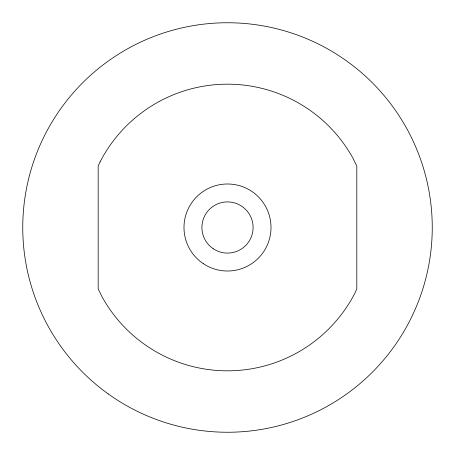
<?xml version="1.0" encoding="UTF-8"?>
<svg xmlns="http://www.w3.org/2000/svg" width="455" height="455" viewBox="0 0 455 455"><rect width="100%" height="100%" fill="white"/><g stroke="black" fill="none" stroke-linecap="round" stroke-linejoin="round"><path stroke-width="0.68" d="M100.106 161.832L98.172 166.075L98.183 288.925L102.119 296.939A143.325 143.325 0 0 0 354.894 293.168L356.817 288.942L356.817 166.075L352.881 158.061A143.325 143.325 0 0 0 100.106 161.832M108.239 393.928A204.75 204.75 0 0 0 431.266 247.571A204.75 204.75 0 0 0 143.001 41.001A204.75 204.75 0 0 0 108.239 393.928M203.26 263.633A43.509 43.509 0 0 0 270.913 230.423A43.509 43.509 0 0 0 208.327 188.444A43.509 43.509 0 0 0 203.26 263.633M213.338 248.817A25.594 25.594 0 0 0 253.043 229.11A25.594 25.594 0 0 0 216.119 204.574A25.594 25.594 0 0 0 213.338 248.817"/></g></svg>
